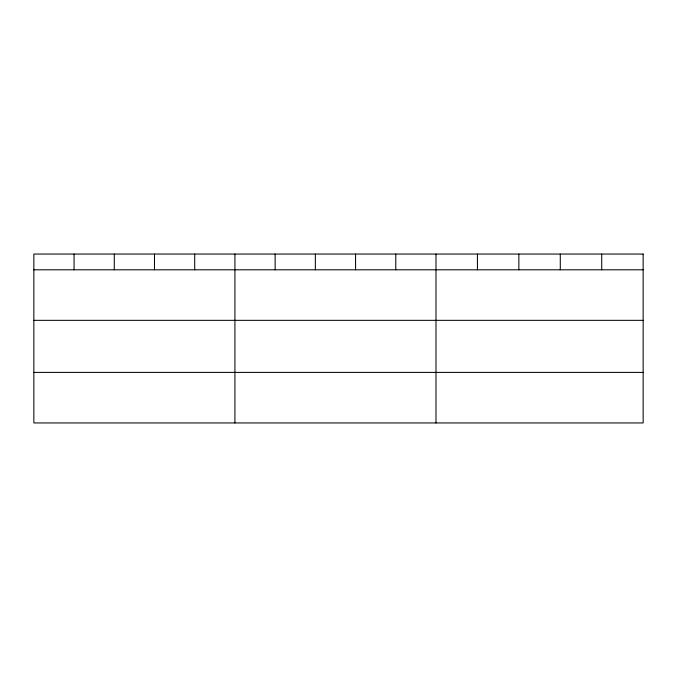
<?xml version="1.0" encoding="UTF-8"?>
<svg xmlns="http://www.w3.org/2000/svg" width="677" height="677" viewBox="0 0 677 677"><rect width="100%" height="100%" fill="white"/><g stroke="black" fill="none" stroke-linecap="round" stroke-linejoin="round"><path stroke-width="1.02" d="M33.85 269.801L643.15 269.801M33.85 320.339L643.15 320.339M33.85 372.409L643.15 372.409M601.718 254.053L601.718 269.801M560.285 254.053L560.285 269.801M518.853 254.053L518.853 269.801M477.42 254.053L477.42 269.801M435.988 254.053L435.988 422.947M395.774 254.053L395.774 269.801M355.56 254.053L355.56 269.801M315.347 254.053L315.347 269.801M275.133 254.053L275.133 269.801M234.919 254.053L234.919 422.947M194.705 254.053L194.705 269.801M154.491 254.053L154.491 269.801M114.278 254.053L114.278 269.801M74.064 254.053L74.064 269.801M643.15 254.053L33.85 254.053L33.85 422.947L643.15 422.947L643.15 254.053"/></g></svg>
